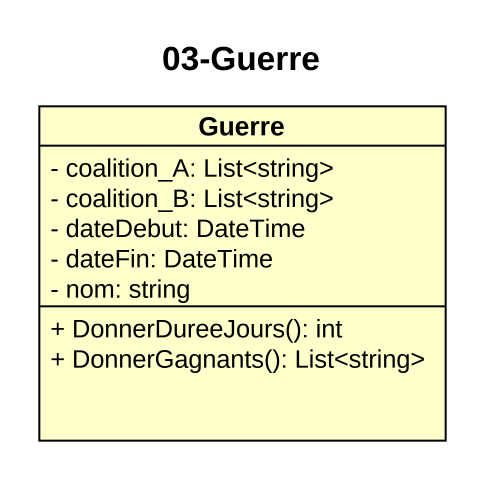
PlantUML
@startuml
title 03-Guerre
hide circle
hide empty members
skinparam classAttributeIconSize 0
class Guerre {
  - coalition_A: List<string>
  - coalition_B: List<string>
  - dateDebut: DateTime
  - dateFin: DateTime
  - nom: string
  + DonnerDureeJours(): int
  + DonnerGagnants(): List<string>
}
@enduml
